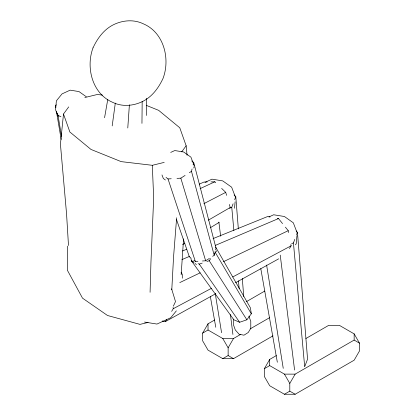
<?xml version="1.0" encoding="UTF-8"?>
<svg xmlns="http://www.w3.org/2000/svg" width="415" height="415" viewBox="0 0 415 415"><rect width="100%" height="100%" fill="white"/><g stroke="black" fill="none" stroke-linecap="round" stroke-linejoin="round"><path stroke-width="0.62" d="M276.369 355.567L269.693 359.421L264.329 368.707L264.329 376.447L269.693 385.737L284.441 394.25L295.164 394.25L354.151 360.194L359.514 350.908L359.514 343.163L354.151 340.072L354.151 333.878L339.403 325.365L328.68 325.365L305.865 338.536M141.956 123.374L142.174 101.379M150.085 292.3L150.935 262.607L153.685 198.033L152.31 165.305L164.21 162.4M171.794 289.769L173.543 257.093L176.64 217.745M181.153 274.829L183.56 238.926M127.779 127.981L129.392 104.824M193.867 168.065L193.987 166.794M216.231 251.822L216.34 250.624M234.517 208.242L235.113 201.861M296.958 235.549L296.186 243.849L295.376 244.84M68.708 106.904L63.495 114.026L60.429 144.192L66.561 213.891L68.491 245.509M112.19 125.927L115.308 103.096M104.564 117.725L107.801 99.252M212.62 256.335L214.223 255.308L191.476 171.338L192.072 168.967M193.12 164.828L193.717 162.457L191.725 160.932M214.223 255.308L214.825 252.927M215.577 249.949L216.028 248.165L193.717 162.457M233.873 230.522L231.762 207.303L233.106 203.775M234.667 199.662L235.787 196.72L234.055 194.92M304.688 366.736L293.431 242.91L294.769 239.382M296.559 234.677L297.456 232.322L296.154 230.973M304.911 366.155L307.562 359.172L297.456 232.322M229.765 208.646L230.237 207.5L229.334 204.471M173.34 306.182L175.498 301.57L171.623 288.824M273.008 335.834L233.495 358.648L222.772 358.648L208.024 350.13L202.66 340.845L202.66 333.105L208.024 323.814L214.7 319.96M233.495 358.648L228.136 355.551L228.136 347.812L233.495 338.521L240.731 334.345M295.164 394.25L289.8 391.153L289.8 383.413L295.164 374.128L354.151 340.072M162.239 321.008L165.398 321.594L166.716 319.446M171.644 311.375L173.288 308.687L211.609 288.238M289.447 248.538L291.112 245.81L290.868 244.549M181.687 151.869L186.153 145.764L179.773 127.773L158.67 110.354L146.246 105.337M206.867 261.512L209.207 260.713L210.737 258.659M214.176 254.032L215.323 252.491L215.126 251.225M190.942 258.177L191.336 260.703L233.827 319.778L239.616 322.268L246.868 319.783L251.329 313.787L250.39 307.785L215.644 247.081M176.359 310.856L170.767 317.724L156.974 324.063L144.482 322.05M55.807 107.703L55.486 105.794L56.31 104.829M176.982 178.393L180.826 178.16L185.085 175.431M189.344 172.702L191.476 171.338M202.442 260.988L205.664 260.796L209.409 258.395M182.621 244.57L184.831 243.226M210.265 227.778L219.115 222.404M208.366 220.157L230.237 207.5M246.422 301.648L264.786 291.045M202.66 333.105L208.024 330.008L208.024 323.814M250.188 328.882L269.667 317.641M222.772 358.648L228.136 355.551M264.329 368.707L269.693 365.61L269.693 359.421M284.441 394.25L289.8 391.153M165.398 321.594L215.795 293.67M235.616 282.688L278.652 258.846M232.774 276.945L291.112 245.81M203.853 203.672L225.719 192.353L226.621 195.382M179.773 282.594L200.186 272.826M223.509 261.663L288.233 230.683L285.396 227.15M200.134 188.623L214.835 181.806L215.743 182.688M230.6 207.837L231.762 207.303M291.688 243.709L293.431 242.91M170.705 152.419L174.772 150.552L183.612 151.973L190.921 157.15L194.106 165.518M205 182.377L211.992 179.166L222.756 180.899L231.648 187.201L235.528 197.39M269.003 216.91L273.661 214.773L284.425 216.506L293.317 222.808L296.969 232.395M199.242 184.161L203.973 182.04L207.168 181.972M181.946 259.588L189.697 256.299M215.323 245.405L278.501 218.56L282.553 223.612M182.512 250.956L186.703 249.259M213.077 238.594L267.613 216.542L270.03 216.993M198.137 263.629L199.273 264.116L202.193 263.115M84.816 97.541L97.338 94.485L102.427 95.087M148.056 322.45L139.985 324.38L107.511 315.493L82.518 298.162L67.36 270.207L67.36 246.095M166.021 177.407L168.013 178.938L171.219 178.741M193.852 260.267L195.356 261.419L197.934 261.263M211.002 181.889L214.835 181.806M208.024 330.008L222.772 338.521L233.495 338.521M269.693 365.61L284.441 374.128L295.164 374.128M152.31 165.305L121.154 161.622L90.984 149.436L69.876 132.012L63.495 114.026M277.287 218.337L278.501 218.56M191.336 260.703L193.603 261.678M57.395 113.025L58.033 115.437L60.938 116.74M86.31 96.757L79.006 91.58L70.166 90.154L62.032 93.894L56.378 100.835L55.548 109.752L58.048 116.325M165.429 179.991L163.339 178.512L161.975 174.928M191.595 261.077L194.044 262.814M195.024 263.509L196.492 264.547M190.848 257.959L189.344 256.807L176.52 219.582M221.636 188.4L225.719 192.353M199.273 264.116L239.616 322.268M209.207 260.713L246.868 319.783M215.323 252.491L251.329 313.787M354.151 333.878L359.514 343.163M284.441 374.128L289.8 383.413M222.772 338.521L228.136 347.812M181.08 272.183L182.294 274.419L182.294 278.226M248.901 316.157L250.779 321.381L250.779 328.27L248.269 332.482L243.989 335.18L239.149 334.262L235.315 329.982L233.438 324.758L233.438 319.119M168.013 178.938L195.356 261.419M180.826 178.16L205.664 260.796M55.486 105.794L55.807 107.003M288.233 230.683L288.591 232.576M173.05 307.448L173.288 308.687M260.781 268.598L277.334 362.243M210.374 296.699L215.779 327.279M56.456 111.521L61.187 139.507M58.033 115.437L61.534 136.431M266.612 265.055L283.243 368.344M215.312 293.846L221.574 332.737M280.229 255.111L294.583 370.04M218.881 222.077L220.645 236.202M230.429 314.534L232.914 334.438M186.153 145.764L187.077 155.288M238.449 280.825L239.149 288.565M235.787 196.72L238.35 228.914M242.303 278.496L243.74 296.528M146.36 98.251L146.531 115.474M93.012 47.875C85.666 67.448 92.229 93.712 112.672 102.339L113.243 102.614C122.342 106.795 132.675 106.012 141.66 101.929C151.76 97.297 158.504 88.167 163.074 78.321C170.42 58.748 163.858 32.484 143.414 23.857L142.843 23.582C133.744 19.401 123.411 20.185 114.426 24.267C104.326 28.9 97.582 38.03 93.012 47.875"/></g></svg>
